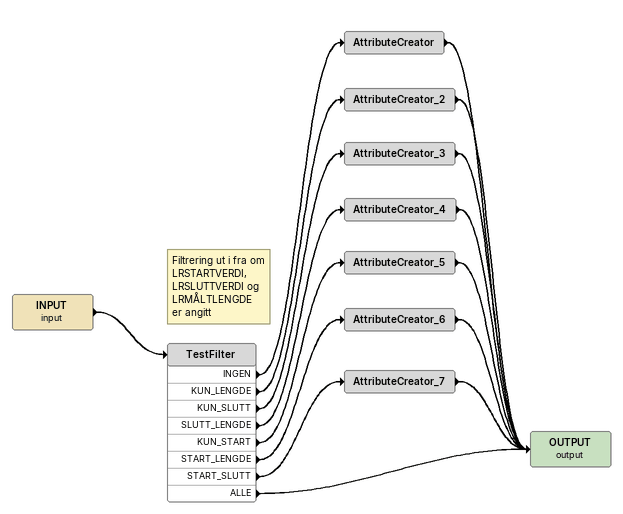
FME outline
INPUT (input)
    -> TestFilter
Note: Filtrering ut i fra om / LRSTARTVERDI, / LRSLUTTVERDI og / LRMÅLTLENGDE / er angitt
TestFilter
    INGEN -> AttributeCreator
    KUN_LENGDE -> AttributeCreator_2
    KUN_SLUTT -> AttributeCreator_3
    SLUTT_LENGDE -> AttributeCreator_4
    KUN_START -> AttributeCreator_5
    START_LENGDE -> AttributeCreator_6
    START_SLUTT -> AttributeCreator_7
    ALLE -> OUTPUT (output)
AttributeCreator
    -> OUTPUT (output)
AttributeCreator_2
    -> OUTPUT (output)
AttributeCreator_3
    -> OUTPUT (output)
AttributeCreator_4
    -> OUTPUT (output)
AttributeCreator_5
    -> OUTPUT (output)
AttributeCreator_6
    -> OUTPUT (output)
AttributeCreator_7
    -> OUTPUT (output)
OUTPUT (output)
